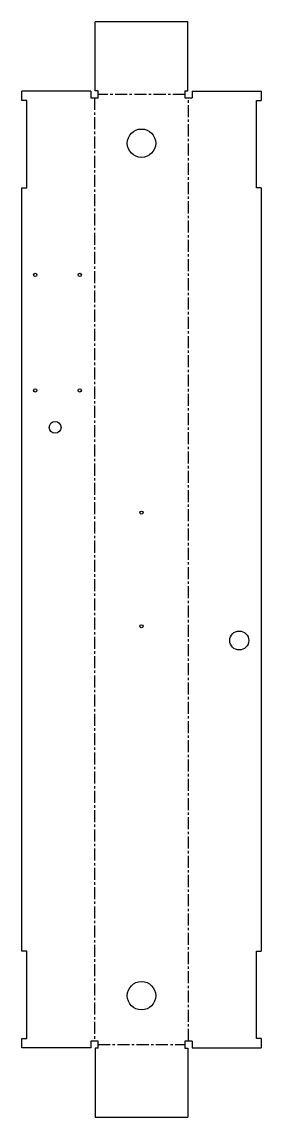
# Model space of a CAD drawing. Header units: millimetres. Extents: x -68 to 184, y -940 to 216.
import ezdxf

# ---------------------------------------------------------------- set-up
doc = ezdxf.new("R2010")
doc.units = ezdxf.units.MM
doc.linetypes.add('CENTERX2', pattern=[20.32, 12.7, -2.54, 2.54, -2.54])

msp = doc.modelspace()

# ---------------------------------------------------------------- linework, layer by layer
at = {"color": 7, "linetype": 'Continuous', "lineweight": 25}
for p, q in [((9.2, 143.7), (9.2, 216.5)), ((107, 216.5), (9.2, 216.5)), ((107, 143.7), (107, 216.5)), ((-68, 133.4), (-68, 143.4)), ((4.8, 143.4), (-68, 143.4)), ((4.8, 143.4), (4.8, 136.2)), ((12.3, 143.7), (9.2, 143.7)), ((12.3, 136.2), (12.3, 143.7)), ((103.9, 143.7), (107, 143.7)), ((103.9, 143.7), (103.9, 136.2)), ((111.4, 143.4), (111.4, 136.2)), ((111.4, 143.4), (184.2, 143.4)), ((184.2, 143.4), (184.2, 133.4)), ((-63, 133.4), (-68, 133.4)), ((-63, 41.4), (-63, 133.4)), ((4.8, 136.2), (12.3, 136.2)), ((103.9, 136.2), (111.4, 136.2)), ((179.2, 133.4), (184.2, 133.4)), ((179.2, 41.4), (179.2, 133.4)), ((-68, -764.6), (-68, 41.4)), ((-68, 41.4), (-63, 41.4)), ((184.2, 41.4), (179.2, 41.4)), ((184.2, 41.4), (184.2, -764.6)), ((-63, -764.6), (-68, -764.6)), ((-63, -856.6), (-63, -764.6)), ((179.2, -764.6), (184.2, -764.6)), ((179.2, -856.6), (179.2, -764.6)), ((-68, -866.6), (-68, -856.6)), ((-68, -856.6), (-63, -856.6)), ((4.8, -866.6), (-68, -866.6)), ((4.8, -859.4), (4.8, -866.6)), ((12.3, -859.4), (4.8, -859.4)), ((9.2, -866.9), (9.2, -939.7)), ((12.3, -866.9), (9.2, -866.9)), ((12.3, -866.9), (12.3, -859.4)), ((111.4, -859.4), (103.9, -859.4)), ((103.9, -859.4), (103.9, -866.9)), ((103.9, -866.9), (107, -866.9)), ((107, -866.9), (107, -939.7)), ((111.4, -859.4), (111.4, -866.6)), ((111.4, -866.6), (184.2, -866.6)), ((184.2, -856.6), (179.2, -856.6)), ((184.2, -856.6), (184.2, -866.6)), ((9.2, -939.7), (107, -939.7))]:
    msp.add_line(p, q, dxfattribs=at)
at = {"color": 7, "linetype": 'CENTERX2'}
for p, q in [((103.9, 139.9), (12.3, 139.9)), ((8.5, 136.2), (8.5, -859.4)), ((107.6, -859.4), (107.6, 136.2)), ((12.3, -863.2), (103.9, -863.2))]:
    msp.add_line(p, q, dxfattribs=at)
at = {"color": 7, "linetype": 'Continuous', "lineweight": 25}
for centre, radius in [((58.1, 88.4), 15), ((-54, -50.6), 1.7), ((-7, -50.6), 1.7), ((-54, -172.6), 1.7), ((-7, -172.6), 1.7), ((-33, -211.6), 6.25), ((58.1, -301.6), 1.7), ((58.1, -421.6), 1.7), ((161.2, -436.6), 10), ((58.1, -811.6), 15)]:
    msp.add_circle(centre, radius, dxfattribs=at)

doc.saveas('drawing.dxf')
